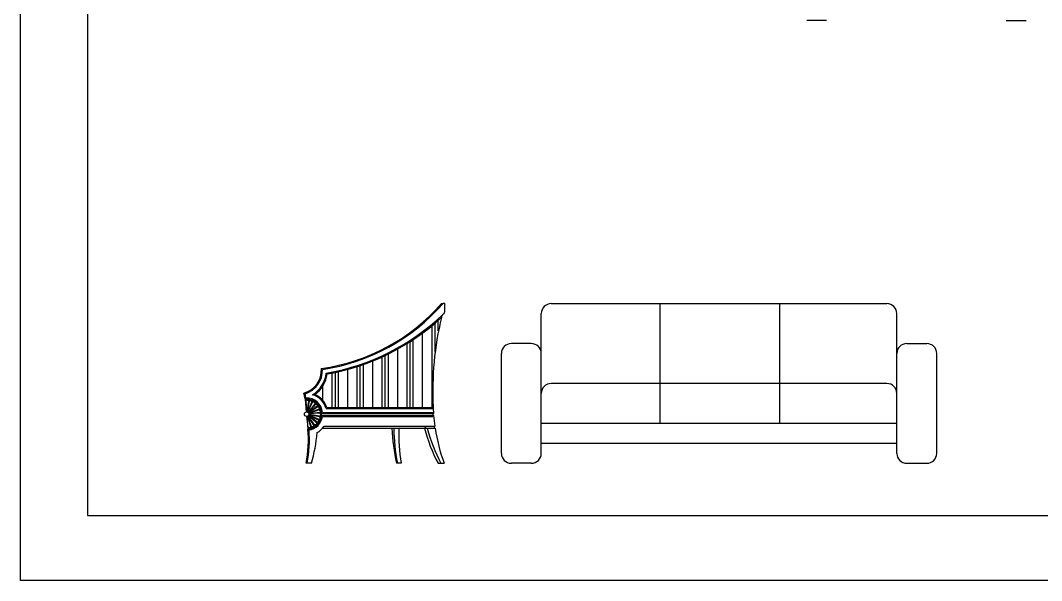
# Model space of a CAD drawing. Header units: inches. Extents: x 11 to 53.5, y 7.4 to 32.2.
# Drawn here: x 11.02 to 16.14, y 7.36 to 10.16 of the extents above; entities that cross this region are included whole.
import ezdxf

# ---------------------------------------------------------------- set-up
doc = ezdxf.new("R2010")
doc.units = ezdxf.units.IN
doc.header["$MEASUREMENT"] = 0
for name, color, linetype in [('02', 2, 'Continuous'), ('1', 1, 'Continuous'), ('4', 4, 'Continuous'), ('kadrbm', 4, 'Continuous')]:
    doc.layers.add(name, color=color, linetype=linetype)

# ---------------------------------------------------------------- blocks, each defined once
blk = doc.blocks.new('kadrbm')
at = {"layer": 'kadrbm', "color": 4}
blk.add_lwpolyline([(0, 0), (0, 24.7972), (21, 24.7972), (21, 0), (0, 0)], close=True, dxfattribs=at)
blk.add_lwpolyline([(20.6631, 0.3257), (20.6631, 24.4603), (0.3369, 24.4603), (0.3369, 0.3257), (20.6631, 0.3257)], dxfattribs=at)

msp = doc.modelspace()

# ---------------------------------------------------------------- linework, layer by layer
at = {"layer": '02'}
for p, q in [((13.1166, 8.6096), (13.1166, 8.6609)), ((13.0853, 8.2249), (13.0853, 8.6343)), ((13.1009, 8.5013), (13.1009, 8.6474)), ((12.9759, 8.225), (12.9759, 8.555)), ((12.9916, 8.225), (12.9916, 8.5652)), ((13.0384, 8.2249), (13.0384, 8.5979)), ((12.9134, 8.225), (12.9134, 8.5179)), ((12.9603, 8.225), (12.9603, 8.5452)), ((12.7884, 8.225), (12.7884, 8.4584)), ((12.8353, 8.225), (12.8353, 8.4785)), ((12.8509, 8.225), (12.8509, 8.4858)), ((12.8666, 8.225), (12.8666, 8.4934)), ((12.5853, 8.225), (12.5853, 8.3975)), ((12.6009, 8.225), (12.6009, 8.4007)), ((12.6166, 8.225), (12.6166, 8.4042)), ((12.6634, 8.225), (12.6634, 8.4161)), ((12.7103, 8.225), (12.7103, 8.43)), ((12.7259, 8.225), (12.7259, 8.4352)), ((12.7416, 8.225), (12.7416, 8.4406)), ((12.5384, 8.2601), (12.5384, 8.3329)), ((12.453, 8.2576), (12.4562, 8.2028)), ((12.4665, 8.257), (12.4585, 8.2027)), ((12.4702, 8.2564), (12.4592, 8.2026)), ((12.4831, 8.2523), (12.4614, 8.2019)), ((12.4866, 8.2507), (12.4619, 8.2016)), ((12.498, 8.2435), (12.4639, 8.2004)), ((12.5008, 8.241), (12.4644, 8.2)), ((12.51, 8.2311), (12.4659, 8.1983)), ((12.5122, 8.228), (12.4663, 8.1978)), ((12.5184, 8.216), (12.4673, 8.1957)), ((12.5197, 8.2124), (12.4676, 8.1951)), ((12.5226, 8.1992), (12.4681, 8.1929)), ((12.5229, 8.1955), (12.4681, 8.1922)), ((12.5367, 8.2), (13.0924, 8.2)), ((12.5544, 8.22), (13.0913, 8.22)), ((12.4645, 8.1259), (12.4582, 8.1804)), ((12.4777, 8.1288), (12.4604, 8.1809)), ((12.4813, 8.1301), (12.461, 8.1811)), ((12.4933, 8.1363), (12.4631, 8.1822)), ((12.4964, 8.1385), (12.4636, 8.1825)), ((12.5063, 8.1476), (12.4653, 8.1841)), ((12.5088, 8.1505), (12.4657, 8.1846)), ((12.516, 8.1619), (12.4669, 8.1865)), ((12.5176, 8.1653), (12.4672, 8.1871)), ((12.5217, 8.1782), (12.4679, 8.1893)), ((12.5224, 8.182), (12.468, 8.1899)), ((12.5363, 8.18), (13.0898, 8.18)), ((12.9299, 7.945), (12.9076, 7.945))]:
    msp.add_line(p, q, dxfattribs=at)
for points in [[(13.133, 8.7451, -0.251179), (13.1396, 8.7451)], [(12.4601, 8.2616, 0.304904), (12.453, 8.2576, -0.188882), (12.4512, 8.2571)], [(12.4601, 8.2616, -0.304904), (12.4668, 8.257, 0.158819), (12.4683, 8.2563)], [(12.4781, 8.2584, 0.304904), (12.4702, 8.2564, -0.188882), (12.4683, 8.2564)], [(12.4781, 8.2584, -0.304904), (12.4834, 8.2522, 0.158819), (12.4847, 8.2512)], [(12.4947, 8.2506, 0.304904), (12.4866, 8.2507, -0.188882), (12.4847, 8.2512)], [(12.4947, 8.2506, -0.304904), (12.4982, 8.2433, 0.158819), (12.4992, 8.2419)], [(12.5008, 8.241, -0.188882), (12.4992, 8.242)], [(12.5012, 8.2407, -0.647024), (12.5102, 8.2308, 0.158819), (12.5107, 8.2293)], [(12.5192, 8.2238, 0.304904), (12.5122, 8.228, -0.188882), (12.5108, 8.2293)], [(12.5192, 8.2238, -0.304904), (12.5185, 8.2157, 0.158819), (12.5187, 8.2141)], [(12.5197, 8.2124, -0.188882), (12.5187, 8.2141)], [(12.5198, 8.2119, -0.647236), (12.5226, 8.1989, 0.158819), (12.5224, 8.1973)], [(12.5229, 8.1953, -0.647296), (12.5224, 8.182, 0.188882), (12.5217, 8.1802)], [(12.5229, 8.1958, -0.158819), (12.5224, 8.1973)], [(12.5062, 8.1475, -0.647083), (12.4964, 8.1385, 0.188882), (12.4946, 8.1377)], [(12.5065, 8.1478, -0.158819), (12.5073, 8.1493)], [(12.5161, 8.154, -0.304904), (12.5088, 8.1505, 0.188882), (12.5073, 8.1493)], [(12.5161, 8.154, 0.304904), (12.5162, 8.1622, -0.158819), (12.5165, 8.1638)], [(12.5216, 8.178, -0.647225), (12.5176, 8.1653, 0.188882), (12.5165, 8.1638)], [(12.5218, 8.1785, -0.158819), (12.5216, 8.1802)], [(12.4775, 8.1288, -0.647295), (12.4645, 8.1259, 0.188882), (12.4626, 8.126)], [(12.4894, 8.1295, -0.304904), (12.4813, 8.1301, 0.289024), (12.4786, 8.1291)], [(12.4894, 8.1295, 0.304904), (12.4935, 8.1365, -0.158819), (12.4946, 8.1377)], [(12.9187, 8.1205, 0.044218), (12.9299, 7.945, 0.69627)]]:
    msp.add_lwpolyline(points, format="xyb", dxfattribs=at)
msp.add_circle((12.4569, 8.1916), 0.0112, dxfattribs=at)
for centre, radius, start, end in [((12.3972, 9.3881), 0.9821, 278.1054, 319.1973), ((12.3637, 9.5076), 1.1271, 279.7771, 313.5598), ((12.4129, 8.4111), 0.1229, 287.189, 2.1852), ((12.4129, 8.4111), 0.1429, 301.0244, 354.3015), ((11.4266, 8.086), 1.0435, 10.2536, 11.4803), ((12.4569, 8.1916), 0.0803, 5.9951, 92.4632), ((12.4569, 8.1916), 0.1015, 16.2372, 73.0095), ((12.4569, 8.1916), 0.0803, 278.5498, 351.6777), ((11.8434, 8.0639), 0.6273, 349.0714, 4.4176)]:
    msp.add_arc(centre, radius, start, end, dxfattribs=at)
at = {"layer": '1'}
for p, q in [((15.064, 10.1641), (14.964, 10.1641)), ((15.964, 10.1641), (16.064, 10.1641)), ((13.6831, 8.745), (15.366, 8.745)), ((14.2268, 8.745), (14.2268, 8.145)), ((14.8268, 8.745), (14.8268, 8.145)), ((13.6331, 7.995), (13.6331, 8.695)), ((15.416, 7.995), (15.416, 8.695)), ((13.5831, 8.545), (13.4831, 8.545)), ((15.466, 8.545), (15.566, 8.545)), ((13.4331, 7.995), (13.4331, 8.495)), ((15.616, 7.995), (15.616, 8.495)), ((15.366, 8.345), (13.6831, 8.345)), ((12.4559, 8.2028), (12.4503, 8.2666)), ((12.4588, 8.2027), (12.4683, 8.2564)), ((12.4616, 8.2018), (12.4847, 8.2512)), ((12.4641, 8.2002), (12.4992, 8.242)), ((12.4661, 8.198), (12.5108, 8.2293)), ((12.4675, 8.1954), (12.5187, 8.2141)), ((12.4579, 8.1804), (12.4635, 8.1166)), ((12.4607, 8.181), (12.4794, 8.1298)), ((12.4633, 8.1824), (12.4946, 8.1377)), ((12.4655, 8.1843), (12.5073, 8.1493)), ((12.4671, 8.1868), (12.5165, 8.1638)), ((12.468, 8.1896), (12.5217, 8.1802)), ((15.416, 8.145), (13.6331, 8.145)), ((12.5362, 8.1205), (13.101, 8.1205)), ((15.416, 8.045), (13.6331, 8.045)), ((13.5831, 7.945), (13.4831, 7.945)), ((15.466, 7.945), (15.566, 7.945))]:
    msp.add_line(p, q, dxfattribs=at)
for points in [[(12.8843, 8.1205, 0.048639), (12.9076, 7.945)], [(13.048, 8.1205, 0.057114), (13.1157, 7.945)]]:
    msp.add_lwpolyline(points, format="xyb", dxfattribs=at)
for centre, radius, start, end in [((13.6831, 8.695), 0.05, 90, 180), ((15.366, 8.695), 0.05, 0, 90), ((13.4831, 8.495), 0.05, 90, 180), ((13.5831, 8.495), 0.05, 0, 90), ((15.466, 8.495), 0.05, 90, 180), ((15.566, 8.495), 0.05, 0, 90), ((13.6831, 8.295), 0.05, 90, 180), ((15.366, 8.295), 0.05, 0, 90), ((12.4569, 8.1916), 0.0708, 275, 95), ((13.0613, 8.1213), 0.0114, 125.7659, 183.7027), ((13.4831, 7.995), 0.05, 180, 270), ((13.5831, 7.995), 0.05, 270, 0), ((15.466, 7.995), 0.05, 180, 270), ((15.566, 7.995), 0.05, 270, 0)]:
    msp.add_arc(centre, radius, start, end, dxfattribs=at)
at = {"layer": '4'}
for p, q in [((12.5321, 8.195), (13.0927, 8.195)), ((12.558, 8.225), (13.0913, 8.225)), ((12.5319, 8.185), (13.0898, 8.185)), ((12.5442, 8.1305), (13.0996, 8.1305)), ((12.4806, 7.945), (12.4542, 7.945)), ((13.1157, 7.945), (13.1468, 7.945))]:
    msp.add_line(p, q, dxfattribs=at)
for points in [[(13.1407, 8.7463, -0.55292), (13.1486, 8.743, -0.152836), (13.1488, 8.7365, -0.00346), (13.1481, 8.7078, -0.162878), (13.1404, 8.6909)], [(13.133, 8.6757, 0.073637), (13.0915, 8.229, 0.010442), (13.0927, 8.195)], [(13.1332, 8.6762, -0.105325), (13.1388, 8.6894)], [(13.0933, 8.185, 0.020006), (13.0996, 8.1305)], [(12.8937, 8.1205, 0.048336), (12.912, 7.945)], [(13.0618, 8.1205, 0.057114), (13.1295, 7.945)], [(13.101, 8.1205, 0.052751), (13.1468, 7.945)]]:
    msp.add_lwpolyline(points, format="xyb", dxfattribs=at)
for centre, radius, start, end in [((12.3972, 9.3881), 0.9771, 277.836, 318.8527), ((12.3594, 9.5204), 1.1455, 280.0658, 312.4822), ((12.4129, 8.4111), 0.1179, 284.9879, 4.3783), ((12.4129, 8.4111), 0.1479, 304.9937, 352.8246), ((11.4266, 8.086), 1.0385, 10.0749, 11.7348), ((12.4569, 8.1916), 0.0753, 275, 95), ((12.4569, 8.1916), 0.1065, 18.2663, 67.46), ((13.0937, 8.19), 0.00506, 101.2764, 265.8454), ((11.8434, 8.0639), 0.6223, 348.9825, 4.8591), ((11.774, 8.1552), 0.7371, 343.4317, 355.6057), ((12.4569, 8.1916), 0.1065, 299.2853, 325.0309), ((13.1005, 8.1256), 0.00506, 101.2764, 265.8454)]:
    msp.add_arc(centre, radius, start, end, dxfattribs=at)

# ---------------------------------------------------------------- block references
at = {"layer": 'kadrbm'}
msp.add_blockref('kadrbm', (11.0217, 7.3575), dxfattribs=at)

doc.saveas('drawing.dxf')
